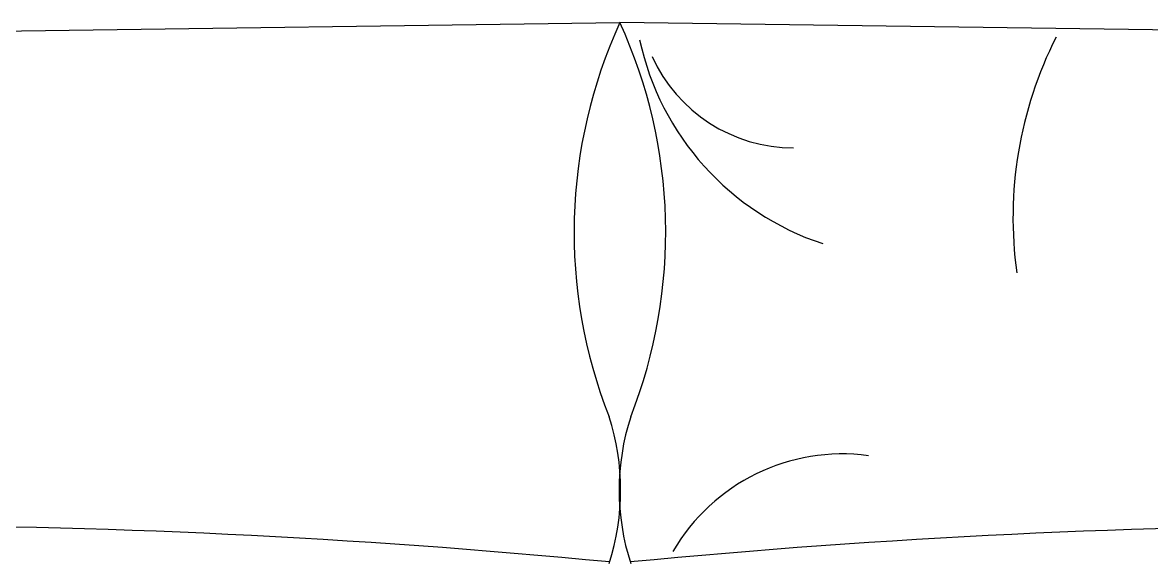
# Model space of a CAD drawing. Header units: millimetres. Extents: x 6388 to 59789, y -18725 to 8137.
# Drawn here: x 57332.6 to 57819.8, y 4895 to 5128.3 of the extents above; entities that cross this region are included whole.
import ezdxf

# ---------------------------------------------------------------- set-up
doc = ezdxf.new("R2010")
doc.units = ezdxf.units.MM

# ---------------------------------------------------------------- blocks, each defined once
blk = doc.blocks.new('A$C0AF41AB5')
for p in [(1223.35, 778.22), (2376.65, 778.22)]:
    blk.add_line(p, (1800, 786.1))
for centre, radius, start, end in [((1997.21, 695.6), 216.99, 155.3493, 201.4892), ((1602.79, 695.6), 216.99, 338.5108, 24.6507), ((2142.1, 701.9), 172.45, 153.1571, 187.8943), ((1924.7, 803.63), 118.82, 192.1305, 251.7852), ((1875.09, 799.15), 67.13, 204.3396, 269.9147), ((1697.97, 584.46), 102.36, 341.989, 18.011), ((1902.03, 584.46), 102.36, 161.989, 198.011), ((1896.08, 515.29), 84.74, 82.3791, 149.7155), ((1465.75, -2873.62), 3442.89, 84.50375, 95.49625), ((2134.25, -2873.62), 3442.89, 84.50375, 95.49625)]:
    blk.add_arc(centre, radius, start, end)

msp = doc.modelspace()

# ---------------------------------------------------------------- block references
msp.add_blockref('A$C0AF41AB5', (55790.39, 4342.18))

doc.saveas('drawing.dxf')
